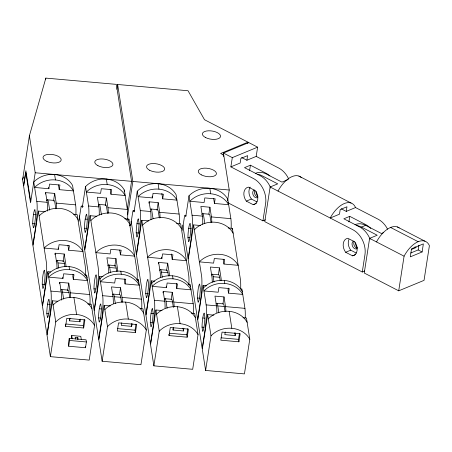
<?xml version="1.0" encoding="UTF-8"?>
<svg xmlns="http://www.w3.org/2000/svg" width="452" height="452" viewBox="0 0 452 452"><rect width="100%" height="100%" fill="white"/><g stroke="black" fill="none" stroke-linecap="round" stroke-linejoin="round"><path stroke-width="0.68" d="M30.73 201.637L25.877 170.732L23.549 185.744L22.6 179.681L29.397 135.792L45.844 78.1L116.35 84.371L131.572 181.331L127.261 209.197M45.629 79.49L45.844 78.1M29.397 135.792L35.199 172.76L30.55 202.79L25.792 172.489L23.645 186.348L32.877 245.137L35.561 227.808A19.639 2.503 -84.9 0 0 36.815 201.394L33.77 182.003A23.651 20.894 -8.9 0 1 72.58 185.456L75.625 204.846A19.639 2.503 -84.9 0 1 75.925 214.293M38.335 211.09L32.973 245.741L42.392 305.738L45.076 288.41A19.639 2.503 -84.9 0 0 46.33 261.996L38.335 211.09L45.183 211.7M45.426 194.004L45.641 192.62L54.698 193.422L56.217 203.117A19.639 2.503 -84.9 0 1 56.568 208.587M48.856 188.721L49.573 184.1L59.918 185.021L59.206 189.642L73.433 190.908A23.651 20.894 -8.9 0 0 34.623 187.456L48.856 188.721L48.641 187.36M53.517 201.044L54.698 193.422M47.855 271.692L42.488 306.343L46.963 334.825L49.641 317.502A19.639 2.503 -84.9 0 0 50.901 291.088L47.855 271.692L50.59 271.934M54.941 254.606L55.155 253.222L64.212 254.024L65.732 263.725A19.639 2.503 -84.9 0 1 66.015 266.669M58.37 249.323L59.088 244.701L69.433 245.622L68.721 250.244L82.948 251.51A23.651 20.894 -8.9 0 0 44.143 248.058L58.37 249.323L58.155 247.956M57.901 301.269L52.421 300.783L47.059 335.429L50.387 356.645L89.197 360.097L94.558 325.446L91.231 304.236L87.778 303.925M59.511 283.698L59.726 282.308L68.777 283.116L70.303 292.811A19.639 2.503 -84.9 0 1 70.642 297.608M63.031 261.651L64.212 254.024M50.387 356.645L55.749 321.993L52.421 300.783M62.941 278.415L63.653 273.793L74.004 274.714L73.286 279.336L87.518 280.602A23.651 20.894 -8.9 0 0 48.709 277.149L62.941 278.415L62.749 277.2M67.602 290.738L68.777 283.116M78.857 221.135L81.179 206.123L83.287 206.31M127.65 219.576A19.639 2.503 -84.9 0 0 127.368 209.451L124.323 190.055A23.651 20.894 -8.9 0 0 85.513 186.603L82.298 207.395L82.078 206.016M73.117 274.324L72.812 276.302L73.286 279.336M65.563 326.378L66.817 318.293L84.925 319.903L83.676 327.988L65.563 326.378L65.28 324.559M80.36 319.118L79.947 321.756L69.602 320.835L70.009 318.197M69.241 338.345L68.348 344.119L68.681 346.238L85.501 347.735L86.394 341.961L86.061 339.836L69.241 338.345L69.574 340.463L68.681 346.238M90.084 215.694L84.716 250.34L94.14 310.338L96.818 293.015A19.639 2.503 -84.9 0 0 98.073 266.601L90.084 215.694L96.931 216.305M71.28 338.401L71.727 335.514L80.784 336.322L81.309 339.689M77.518 339.282L77.784 337.548L75.196 337.316L75.484 339.136M116.887 89.36L117.639 84.484L188.038 90.745L204.507 119.729L247.973 142.177L247.758 143.555M83.676 327.988L83.292 325.564L84.23 319.502M105.26 205.649L106.44 198.027L97.383 197.219L98.909 206.92A19.639 2.503 -84.9 0 1 99.248 215.045M110.949 194.241L111.667 189.625L101.316 188.704L100.598 193.326L86.372 192.06A23.651 20.894 -8.9 0 1 125.176 195.507L110.949 194.241L110.198 189.473M99.598 276.296L94.236 310.942L98.705 339.429L101.389 322.101A19.639 2.503 -84.9 0 0 102.644 295.687L99.598 276.296L103.022 276.601M110.328 305.931L104.163 305.382L98.802 340.034L102.129 361.244L140.939 364.696L146.307 330.045L142.973 308.835L140.216 308.592M124.108 191.439L124.323 190.055M114.774 266.251L115.955 258.629L106.904 257.821L108.423 267.522A19.639 2.503 -84.9 0 1 108.774 272.985M102.129 361.244L107.497 326.598L104.163 305.382M120.464 254.849L121.181 250.227L110.83 249.306L110.118 253.928L95.886 252.662A23.651 20.894 -8.9 0 1 134.696 256.114L120.464 254.849L119.712 250.063M127.69 214.886L132.865 181.45L117.639 84.484M128.673 220.531L128.888 219.147L124.752 218.779M119.452 294.647L120.526 287.721L111.469 286.913L112.994 296.608A19.639 2.503 -84.9 0 1 113.345 303.473M129.306 225.627L130.6 225.74L132.928 210.728L134.329 210.852M179.393 224.181A19.639 2.503 -84.9 0 0 179.111 214.05L176.065 194.659A23.651 20.894 -8.9 0 0 137.255 191.207L134.041 211.994L133.826 210.621M124.865 278.924L124.554 280.907L125.034 283.935L139.261 285.201A23.651 20.894 -8.9 0 0 100.451 281.749L114.684 283.014L115.401 278.398L125.746 279.313L125.034 283.935M121.752 322.796L121.345 325.44L131.696 326.355L132.103 323.717M141.826 220.293L136.464 254.945L145.883 314.942L148.567 297.614A19.639 2.503 -84.9 0 0 149.821 271.2L141.826 220.293L148.674 220.904M148.917 203.208L149.132 201.824L158.183 202.626L159.709 212.327A19.639 2.503 -84.9 0 1 160.059 217.791M138.193 281.133L138.408 279.748L137.024 279.624M152.347 197.925L153.058 193.303L163.409 194.224L162.692 198.846L176.924 200.112A23.651 20.894 -8.9 0 0 138.114 196.66L152.347 197.925L152.132 196.563M135.419 332.593L136.673 324.508L118.56 322.897L117.311 330.983L135.419 332.593L135.041 330.169L135.979 324.107M157.002 210.253L158.183 202.626M151.341 280.895L145.979 315.547L150.448 344.028L153.132 326.706A19.639 2.503 -84.9 0 0 154.386 300.292L151.341 280.895L154.765 281.2M158.432 263.81L158.646 262.426L167.703 263.233L169.223 272.929A19.639 2.503 -84.9 0 1 169.5 275.873M161.861 258.527L162.573 253.911L172.924 254.826L172.212 259.448L186.439 260.714A23.651 20.894 -8.9 0 0 147.629 257.261L161.861 258.527L161.647 257.16M162.076 310.535L155.912 309.987L150.544 344.639L153.878 365.849L192.688 369.301L198.049 334.649L194.716 313.439L191.269 313.134M162.997 292.902L163.212 291.517L172.268 292.32L173.794 302.015A19.639 2.503 -84.9 0 1 174.133 306.812M166.522 270.855L167.703 263.233M153.878 365.849L159.24 331.197L155.912 309.987M166.426 287.619L167.144 282.997L177.495 283.918L176.777 288.54L191.01 289.805A23.651 20.894 -8.9 0 0 152.2 286.353L166.426 287.619L166.24 286.404M171.195 299.252L172.268 292.32M182.348 230.345L184.67 215.327L186.054 215.451M231.164 228.102A19.639 2.503 -84.9 0 0 230.859 218.655L227.814 199.259A23.651 20.894 -8.9 0 0 189.004 195.806L185.783 216.598L185.569 215.22M176.608 283.528L176.303 285.506L176.777 288.54M169.054 335.582L170.302 327.497L188.416 329.107L187.162 337.192L169.054 335.582L168.862 334.373M183.845 328.321L183.439 330.96L173.088 330.039L173.5 327.401M193.569 224.898L188.207 259.544L197.626 319.541L200.309 302.218A19.639 2.503 -84.9 0 0 201.564 275.805L193.569 224.898L200.417 225.508M187.162 337.192L186.783 334.768L187.721 328.706M208.858 214.158L209.931 207.231L200.874 206.423L202.394 216.124A19.639 2.503 -84.9 0 1 202.733 224.248M214.44 203.451L215.152 198.829L204.807 197.908L204.089 202.53L189.857 201.264A23.651 20.894 -8.9 0 1 228.667 204.716L214.44 203.451L213.689 198.677M223.118 155.098L223.435 153.053L248.758 142.583L257.623 147.166L256.194 156.403L246.905 160.24L241.588 157.494M203.089 285.5L197.722 320.152L202.197 348.633L204.88 331.31A19.639 2.503 -84.9 0 0 206.135 304.891L203.089 285.5L206.513 285.805M223.542 156.499L223.757 155.104L220.627 153.482L247.973 142.177M213.819 315.14L207.654 314.592L202.293 349.238L205.62 370.448L244.43 373.9L249.792 339.254L246.464 318.038L243.012 317.733M227.836 202.722L262.934 220.847L265.618 203.524A19.639 14.074 67.5 0 0 253.527 178.568L230.87 166.873L232.3 157.629L257.623 147.166M227.537 201.021L229.243 190.021L223.757 155.104M218.372 274.765L219.446 267.833L210.389 267.03L211.915 276.726A19.639 2.503 -84.9 0 1 212.265 282.195M205.62 370.448L210.988 335.802L207.654 314.592M223.955 264.053L224.672 259.431L214.321 258.51L213.604 263.132L199.377 261.866A23.651 20.894 -8.9 0 1 238.181 265.318L223.955 264.053L223.203 259.267M232.164 229.735L232.379 228.35L228.237 227.983M222.943 303.851L224.011 296.924L214.96 296.116L216.48 305.812A19.639 2.503 -84.9 0 1 216.836 312.682M246.905 160.24L247.623 155.624L240.871 158.415L240.153 163.031L230.87 166.873M228.35 288.133L228.045 290.111L228.52 293.139L242.752 294.405A23.651 20.894 -8.9 0 0 203.942 290.952L218.175 292.218L218.887 287.602L229.237 288.523L228.52 293.139M249.566 170.743L250.425 165.195L266.183 173.336A19.639 14.074 67.5 0 1 269.917 175.901M225.243 332L224.836 334.644L235.181 335.565L235.594 332.921M238.91 341.797L240.159 333.712L222.051 332.101L220.796 340.186L238.91 341.797L238.526 339.373L239.464 333.31M257.849 174.291A19.645 14.074 67.5 0 1 261.77 175.613L277.726 183.857L270.126 186.998L264.765 221.644L362.272 272.002L364.73 270.991M341.271 208.83L346.243 211.395L346.961 206.773L340.209 209.564L339.492 214.186L330.209 218.022A23.651 12.588 -62.7 0 1 355.532 207.558L378.183 219.254A19.639 14.074 67.5 0 1 387.562 229.158M348.904 221.898L349.763 216.35L365.521 224.491A19.639 14.074 67.5 0 1 370.736 228.475M362.272 272.002L364.956 254.679A19.639 14.074 67.5 0 0 352.859 229.723L270.126 186.998M369.606 238.373L364.244 273.019L398.715 290.822L424.038 280.359L429.4 245.707A23.651 12.588 -62.7 0 0 404.077 256.177L369.606 238.373L377.2 235.232L361.442 227.09A19.639 14.074 67.5 0 0 356.232 225.531M398.715 290.822L404.077 256.177M410.71 253.013L418.173 249.928L418.902 245.216M422.111 251.962L423.36 243.882L411.546 248.764L410.297 256.849L422.111 251.962L418.173 249.928M22.6 179.681L23.374 176.969M250.425 165.195L244.515 167.641L260.279 175.777A19.639 14.074 67.5 0 1 270.714 188.009M288.376 179.45L281.946 182.111L265.991 173.873A19.645 14.074 67.5 0 0 255.329 173.449M246.312 201.117L253.205 204.677A9.164 6.565 67.5 0 0 255.374 190.676L248.481 187.111A9.164 6.565 67.5 0 0 246.312 201.117L251.374 199.021L257.018 201.937M253.205 204.677L256.369 203.366M262.934 220.847L265.392 219.836M346.243 211.395L355.532 207.558M349.763 216.35L343.853 218.796L359.617 226.932A19.639 14.074 67.5 0 1 370.052 239.164M361.442 227.09L365.662 225.35L381.42 233.486L383.352 232.69M345.65 252.272L352.543 255.832A9.164 6.565 67.5 0 0 354.713 241.826L347.814 238.266A9.164 6.565 67.5 0 0 345.65 252.272L350.712 250.176L356.357 253.092M352.543 255.832L355.707 254.521M411.263 249.544L416.173 247.51L414.93 246.871M35.199 172.76L131.572 181.331M132.865 181.45L229.243 190.021M47.353 199.812L53.822 200.389A20.3 2.582 -84.9 0 1 54.907 202.886L55.833 208.773M99.095 204.417L105.565 204.988A20.3 2.582 -84.9 0 1 106.649 207.485L107.576 213.378M202.586 213.621L209.056 214.197A20.3 2.582 -84.9 0 1 210.14 216.694L211.067 222.582M36.815 201.394L47.161 202.315A19.639 2.503 -84.9 0 1 47.488 211.095M56.217 203.117L75.625 204.846M85.513 186.603L88.558 205.999L98.909 206.92M106.44 198.027L107.96 207.722L127.368 209.451M137.255 191.207L140.301 210.598L150.652 211.519A19.639 2.503 -84.9 0 1 150.991 219.644M159.709 212.327L179.111 214.05M189.004 195.806L192.049 215.203L202.394 216.124M209.931 207.231L211.451 216.926L230.859 218.655M73.693 214.237L77.145 214.542L85.14 265.448A19.639 2.503 -84.9 0 1 85.422 275.579M176.495 223.378L180.636 223.746L188.631 274.652A19.639 2.503 -84.9 0 1 188.908 284.783M33.465 214.48L36.053 214.706M85.213 219.079L87.151 219.254M136.956 223.683L139.544 223.909M188.699 228.283L191.286 228.514M32.713 223.599L33.38 227.842A9.164 1.17 -84.9 0 0 35.55 213.841L34.883 209.598A9.164 1.17 -84.9 0 0 32.713 223.599L35.301 223.83M84.462 228.203L85.129 232.447A9.164 1.17 -84.9 0 0 87.292 218.44L86.626 214.197A9.164 1.17 -84.9 0 0 84.462 228.203L86.4 228.373M136.205 232.803L136.871 237.046A9.164 1.17 -84.9 0 0 139.041 223.045L138.374 218.802A9.164 1.17 -84.9 0 0 136.205 232.803L138.792 233.034M187.947 237.407L188.614 241.65A9.164 1.17 -84.9 0 0 190.784 227.644L190.117 223.401A9.164 1.17 -84.9 0 0 187.947 237.407L189.891 237.577M56.867 260.414L63.336 260.99A20.3 2.582 -84.9 0 1 64.421 263.488L64.935 266.759M108.616 265.019L115.079 265.595A20.3 2.582 -84.9 0 1 116.164 268.092L116.678 271.364M160.358 269.618L166.828 270.194A20.3 2.582 -84.9 0 1 167.912 272.692L168.427 275.963M212.101 274.223L218.57 274.799A20.3 2.582 -84.9 0 1 219.655 277.296L220.169 280.568M56.127 261.216A20.3 2.582 -84.9 0 1 57.952 262.911L64.421 263.488M107.875 265.816A20.3 2.582 -84.9 0 1 109.7 267.516L116.164 268.092M159.618 270.42A20.3 2.582 -84.9 0 1 161.443 272.115L167.912 272.692M211.361 275.019A20.3 2.582 -84.9 0 1 213.186 276.72L219.655 277.296M84.592 274.963L86.66 275.144L89.705 294.54A19.639 2.503 -84.9 0 1 89.988 304.665M188.083 284.167L190.151 284.348L193.196 303.744A19.639 2.503 -84.9 0 1 193.501 313.191M240.515 288.828L241.893 288.952L244.939 308.343A19.639 2.503 -84.9 0 1 245.244 317.796M42.234 284.201L42.895 288.444A9.164 1.17 -84.9 0 0 45.064 274.443L44.398 270.2A9.164 1.17 -84.9 0 0 42.234 284.201L44.816 284.432M93.976 288.805L94.643 293.049A9.164 1.17 -84.9 0 0 96.813 279.042L96.146 274.799A9.164 1.17 -84.9 0 0 93.976 288.805L95.914 288.975M145.719 293.404L146.386 297.648A9.164 1.17 -84.9 0 0 148.555 283.647L147.889 279.404A9.164 1.17 -84.9 0 0 145.719 293.404L148.307 293.636M197.467 298.009L198.134 302.252A9.164 1.17 -84.9 0 0 200.298 288.246L199.631 284.003A9.164 1.17 -84.9 0 0 197.467 298.009L199.405 298.179M61.472 289.495L67.936 290.071A20.306 2.588 -84.9 0 1 69.009 292.698L69.772 297.546M113.215 294.094L119.684 294.67A20.306 2.588 -84.9 0 1 120.752 297.297L121.515 302.145M164.957 298.699L171.427 299.275A20.306 2.588 -84.9 0 1 172.5 301.902L173.37 307.445M216.706 303.303L223.175 303.874A20.306 2.588 -84.9 0 1 224.243 306.501L225.006 311.355M50.901 291.088L61.246 292.009A19.639 2.503 -84.9 0 1 61.585 300.134M60.737 290.224A20.306 2.588 -84.9 0 1 62.54 292.122L69.009 292.698M70.303 292.811L89.705 294.54M102.644 295.687L112.994 296.608M112.48 294.828A20.306 2.588 -84.9 0 1 114.283 296.727L120.752 297.297M120.526 287.721L122.046 297.416L141.453 299.139A19.639 2.503 -84.9 0 1 141.758 308.592M154.386 300.292L164.737 301.213A19.639 2.503 -84.9 0 1 165.093 308.078M164.223 299.433A20.306 2.588 -84.9 0 1 166.031 301.326L172.5 301.902M173.794 302.015L193.196 303.744M206.135 304.891L216.48 305.812M215.971 304.032A20.306 2.588 -84.9 0 1 217.774 305.931L224.243 306.501M224.011 296.924L225.537 306.62L244.939 308.343M47.55 304.168L50.138 304.399M99.293 308.772L101.237 308.942M151.041 313.372L153.629 313.603M202.784 317.976L204.722 318.146M46.799 313.292L47.466 317.536A9.164 1.17 -84.9 0 0 49.635 303.529L48.969 299.286A9.164 1.17 -84.9 0 0 46.799 313.292L48.737 313.462M98.542 317.892L99.208 322.135A9.164 1.17 -84.9 0 0 101.378 308.134L100.711 303.891A9.164 1.17 -84.9 0 0 98.542 317.892L100.485 318.067M150.29 322.496L150.957 326.739A9.164 1.17 -84.9 0 0 153.121 312.733L152.454 308.49A9.164 1.17 -84.9 0 0 150.29 322.496L152.228 322.666M202.033 327.095L202.699 331.339A9.164 1.17 -84.9 0 0 204.869 317.338L204.202 313.095A9.164 1.17 -84.9 0 0 202.033 327.095L203.976 327.271M65.879 324.016L83.292 325.564M117.622 328.621L135.041 330.169M169.37 333.22L186.783 334.768M221.113 337.825L238.526 339.373M69.574 340.463L86.394 341.961M298.891 176.082L351.097 203.038M397.387 226.949L424.965 241.193M256.194 156.403L278.844 168.104A19.639 14.074 67.5 0 1 288.506 178.574M390.59 227.458L418.168 241.701M223.435 153.053L232.3 157.629M232.379 228.35L240.374 279.257A19.639 2.503 -84.9 0 1 240.679 288.704M234.746 332.791L235.181 335.565M209.835 188.292L210.694 193.75M224.305 280.409L224.78 283.438M229.153 311.315L231.819 328.288M219.446 267.833L220.966 277.528A19.639 2.503 -84.9 0 1 221.248 280.472M204.801 223.316L203.671 216.118A20.3 2.582 -84.9 0 0 201.846 214.417M213.186 276.72L214.011 281.952M217.774 305.931L218.864 312.852M182.789 225.051L188.111 258.94L190.795 241.617A19.639 2.503 -84.9 0 0 192.049 215.203M161.839 193.394L162.692 198.846M171.353 253.984L172.212 259.448M183.003 328.192L183.439 330.96M158.093 183.693L158.951 189.145M172.557 275.81L173.031 278.839M177.41 306.716L180.077 323.683M159.319 217.977L158.398 212.09A20.3 2.582 -84.9 0 0 157.307 209.592L150.844 209.016A20.3 2.582 -84.9 0 1 151.928 211.513L153.058 218.712M172.873 328.655L173.088 330.039M161.443 272.115L162.268 277.353M166.031 301.326L167.116 308.253M149.132 201.824L150.652 211.519M158.646 262.426L160.166 272.121A19.639 2.503 -84.9 0 1 160.522 277.59M163.212 291.517L164.737 301.213M131.153 221.141L136.368 254.34L139.046 237.012A19.639 2.503 -84.9 0 0 140.301 210.598M130.385 224.367L130.6 225.74M128.888 219.147L136.883 270.053A19.639 2.503 -84.9 0 1 137.165 280.178M138.408 279.748L141.453 299.139M131.261 323.587L131.696 326.355M106.35 179.088L107.203 184.546M120.814 271.206L121.289 274.234M125.667 302.111L128.328 319.084M115.955 258.629L117.48 268.324A19.639 2.503 -84.9 0 1 117.757 271.268M101.417 214.768L100.18 206.914A20.3 2.582 -84.9 0 0 98.355 205.214M109.7 267.516L110.52 272.748M114.283 296.727L115.373 303.648M79.303 215.847L84.62 249.736L87.304 232.413A19.639 2.503 -84.9 0 0 88.558 205.999M85.332 346.673L85.501 347.735M58.455 184.868L59.206 189.642M67.969 245.459L68.721 250.244M79.625 319.677L79.947 321.756M54.602 174.489L55.46 179.941M69.066 266.601L69.546 269.635M73.919 297.512L76.586 314.479M77.784 337.548L78.072 339.367M69.382 319.451L69.602 320.835M71.727 335.514L72.252 338.881M49.669 210.163L48.437 202.31A20.3 2.582 -84.9 0 0 46.612 200.609M57.952 262.911L58.777 268.149M62.54 292.122L63.63 299.049M45.641 192.62L47.161 202.315M55.155 253.222L56.681 262.917A19.639 2.503 -84.9 0 1 57.031 268.386M59.726 282.308L61.246 292.009M39.098 215.937A23.651 20.894 -8.9 0 1 77.908 219.389M48.234 274.115A23.651 20.894 -8.9 0 1 87.044 277.568M53.087 305.027A23.651 20.894 -8.9 0 1 91.897 308.479M55.749 321.993A23.651 20.894 -8.9 0 1 94.558 325.446M90.841 220.542A23.651 20.894 -8.9 0 1 129.651 223.994M107.96 207.722A19.639 2.503 -84.9 0 1 108.316 213.191M99.977 278.72A23.651 20.894 -8.9 0 1 138.787 282.172M122.046 297.416A19.639 2.503 -84.9 0 1 122.39 302.213M104.83 309.626A23.651 20.894 -8.9 0 1 143.64 313.078M107.497 326.598A23.651 20.894 -8.9 0 1 146.307 330.045M142.589 225.141A23.651 20.894 -8.9 0 1 181.393 228.593M151.725 283.319A23.651 20.894 -8.9 0 1 190.529 286.771M156.578 314.23A23.651 20.894 -8.9 0 1 195.383 317.683M159.24 331.197A23.651 20.894 -8.9 0 1 198.049 334.649M194.332 229.746A23.651 20.894 -8.9 0 1 233.142 233.198M211.451 216.926A19.639 2.503 -84.9 0 1 211.802 222.395M203.468 287.924A23.651 20.894 -8.9 0 1 242.278 291.376M225.537 306.62A19.639 2.503 -84.9 0 1 225.876 311.417M208.321 318.829A23.651 20.894 -8.9 0 1 247.131 322.282M210.988 335.802A23.651 20.894 -8.9 0 1 249.792 339.254M356.984 248.764A4.192 3 67.5 0 1 352.554 246.3A4.192 3 67.5 0 1 353.504 241.148M357.097 248.227A4.192 3 67.5 0 1 354.08 241.634M278.008 191.066A23.651 12.588 -62.7 0 1 301.49 177.749M350.712 250.176A9.164 6.565 67.5 0 1 348.91 239.424M257.917 196.191A4.192 3 67.5 0 1 256.131 191.411M376.499 241.933A23.651 12.588 -62.7 0 1 399.195 227.927M354.973 224.746A19.639 14.074 67.5 0 1 365.662 225.35M357.391 247.566A4.192 3 67.5 0 1 355.611 242.792M257.646 197.609A4.192 3 67.5 0 1 253.216 195.145A4.192 3 67.5 0 1 254.165 189.993M251.374 199.021A9.164 6.565 67.5 0 1 250.188 187.156M257.759 197.072A4.192 3 67.5 0 1 254.742 190.478M201.417 174.884A9.164 4.13 8.8 0 0 216.271 174.331A9.164 4.13 8.8 0 0 204.366 168.15A9.164 4.13 8.8 0 0 201.417 174.884M149.674 170.285A9.164 4.13 8.8 0 0 164.522 169.732A9.164 4.13 8.8 0 0 152.618 163.551A9.164 4.13 8.8 0 0 149.674 170.285M205.564 137.544A9.164 4.13 8.8 0 0 220.401 136.962A9.164 4.13 8.8 0 0 208.457 130.797A9.164 4.13 8.8 0 0 205.564 137.544M46.974 161.46A9.164 4.13 8.8 0 0 61.167 160.087A9.164 4.13 8.8 0 0 48.206 154.403A9.164 4.13 8.8 0 0 46.974 161.46M97.931 165.681A9.164 4.13 8.8 0 0 112.78 165.127A9.164 4.13 8.8 0 0 100.875 158.946A9.164 4.13 8.8 0 0 97.931 165.681"/></g></svg>
